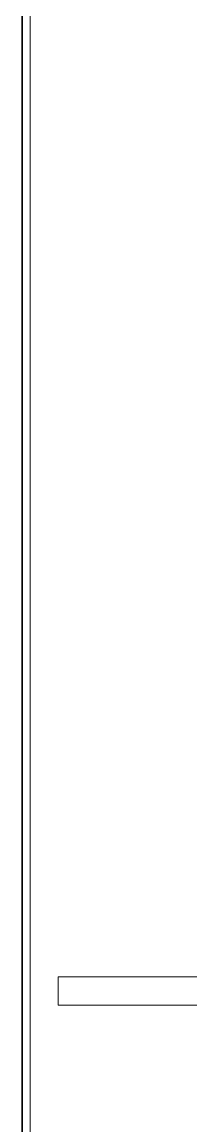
# Model space of a CAD drawing. Header units: millimetres. Extents: x 6115 to 12360, y 7255 to 12668.
# Drawn here: x 9770.3 to 9788.2, y 11700.7 to 11817.9 of the extents above; entities that cross this region are included whole.
import ezdxf

# ---------------------------------------------------------------- set-up
doc = ezdxf.new("R2010")
doc.units = ezdxf.units.MM
doc.layers.add('外形線', color=7, linetype='Continuous', lineweight=50)

msp = doc.modelspace()

# ---------------------------------------------------------------- linework, layer by layer
at = {"layer": '外形線', "linetype": 'Continuous', "lineweight": 35}
msp.add_line((9770.32, 11624.53), (9770.32, 12551.53), dxfattribs=at).dxf.unprotected_set("ltscale", 0)
at = {"layer": '外形線', "linetype": 'Continuous', "lineweight": 18}
for p, q in [((9771.16, 12551.53), (9771.16, 11624.53)), ((9774.14, 11716.53), (9774.14, 11713.53)), ((9807.8, 11716.53), (9774.14, 11716.53)), ((9774.14, 11713.53), (9804.82, 11713.53))]:
    msp.add_line(p, q, dxfattribs=at).dxf.unprotected_set("ltscale", 0)

doc.saveas('drawing.dxf')
